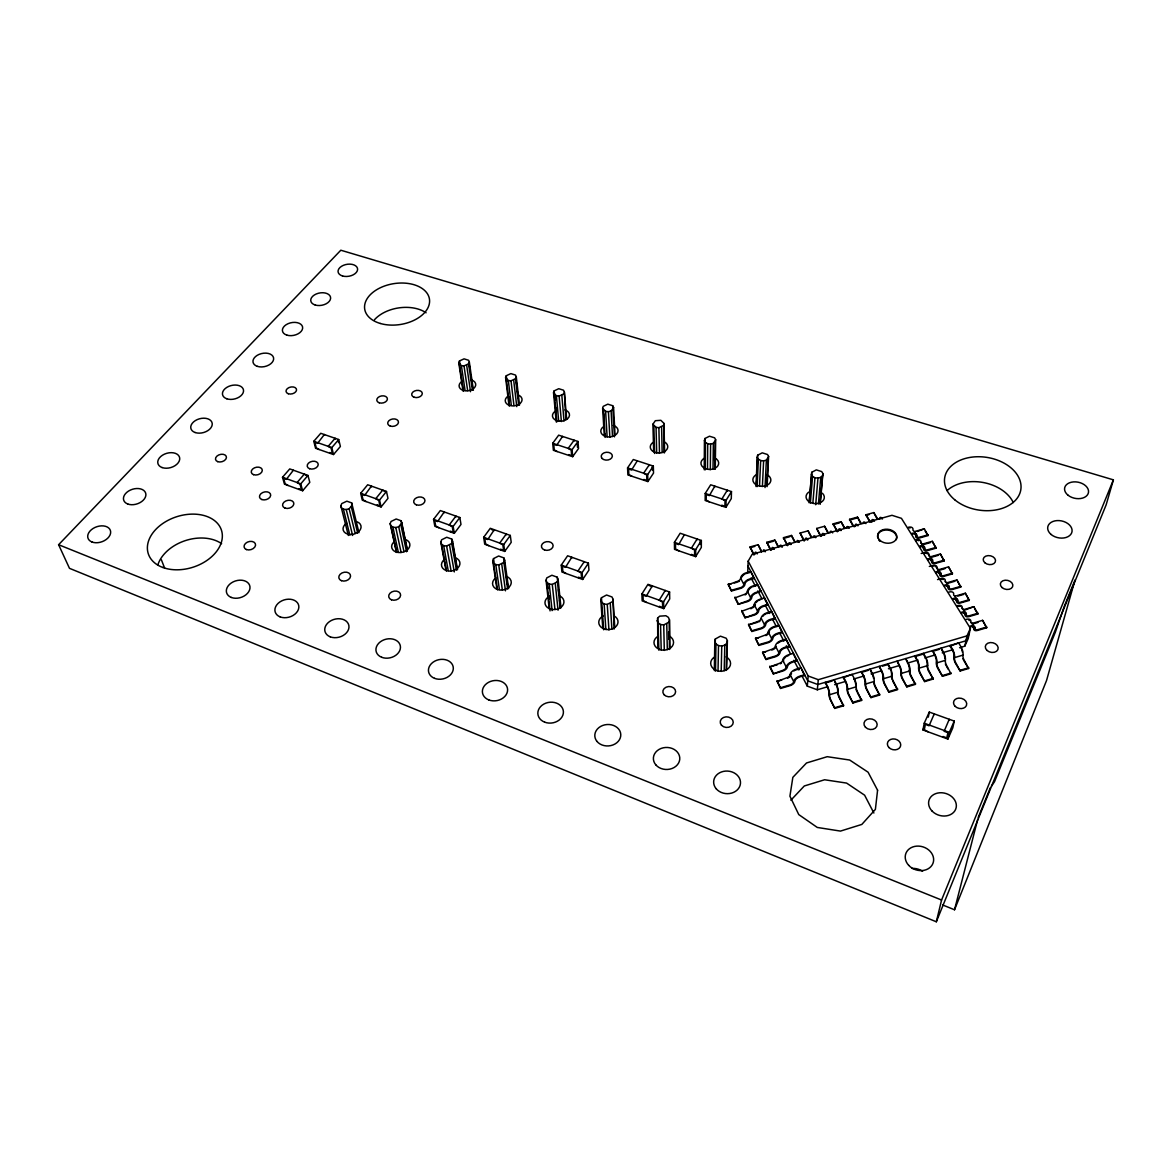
<?xml version="1.0" encoding="UTF-8"?>
<svg xmlns="http://www.w3.org/2000/svg" width="1172" height="1172" viewBox="0 0 1172 1172"><rect width="100%" height="100%" fill="white"/><g stroke="black" fill="none" stroke-linecap="round" stroke-linejoin="round"><path stroke-width="1.5" d="M695.67 556.627L695.685 549.653L701.354 540.453L680.156 533.231L674.413 542.358L674.515 549.346L695.67 556.627L701.325 547.441L701.354 540.453M697.106 539.779L697.106 539.003L691.407 548.188L694.615 550.064L694.615 555.499L691.421 554.4L691.421 555.176M700.27 544.482L700.285 540.863M704.24 469.767L704.431 440.526L704.914 438.518L709.5 436.218L714.627 437.83L715.667 439.749L715.242 469.005M704.709 467.76L704.914 438.518M705.251 469.855L705.456 442.445L704.431 440.526M705.222 493.456L705.163 500.488L725.937 507.359L731.284 498.627L731.475 491.581L710.686 484.798L705.222 493.456L726.083 500.327L725.937 507.359M707.492 469.327L707.712 443.748L705.456 442.445M709.309 501.865L706.203 500.063L706.262 494.584L709.368 495.61L714.817 486.146L714.817 486.937M710.32 469.664L710.613 444.071L713.352 443.353L715.667 439.749M713.015 468.947L713.352 443.353M714.334 459.776L714.451 450.634M714.817 469.196L715.198 441.771M714.334 670.574L714.803 641.509L715.33 638.989L720.443 636.162L726.215 638.242L727.387 640.645L726.64 669.739M714.817 669.901L715.33 638.989M715.506 671.16L715.96 643.926L714.803 641.509M718.026 670.999L718.509 645.582L715.96 643.926M721.762 505.982L721.776 505.205L724.911 506.231L725.029 500.766L721.893 498.95L727.299 490.218L727.285 491.009M721.205 671.439L721.747 646.036L724.809 645.157L726.874 643.179L727.387 640.645M724.208 670.56L724.809 645.157M726.186 670.428L726.874 643.179M728.295 584.682L737.217 581.415A3.575 2.139 -26.7 0 0 740.631 578.162A5.963 3.56 -26.9 0 1 746.33 572.727L750.783 571.482L754.021 578.529L749.567 579.788A4.791 2.842 -26.9 0 0 744.967 584.139A4.791 2.857 -26.7 0 1 740.396 588.476L731.475 590.996L728.295 584.682L731.255 583.846M731.475 590.996L728.31 583.92M760.906 591.757L757.625 584.608L753.142 585.868A6.006 3.545 -26.9 0 0 747.384 591.318A3.604 2.139 -26.6 0 1 743.927 594.57L734.947 597.881L738.184 604.283L747.165 601.734A4.82 2.842 -26.6 0 0 751.779 597.398A4.82 2.827 -26.8 0 1 756.423 593.032L760.95 590.981L756.453 592.256A6.036 3.531 -26.8 0 0 750.651 597.705A3.619 2.124 -26.6 0 1 747.194 600.972L738.184 604.283M764.569 597.94L760.057 599.214A6.05 3.531 -26.8 0 0 754.226 604.679A3.633 2.124 -26.6 0 1 750.754 607.931L741.7 611.271L744.982 617.776L754.036 615.197A4.864 2.827 -26.5 0 0 758.694 610.846A4.864 2.813 -26.8 0 1 763.382 606.466L767.953 604.415L763.412 605.704A6.08 3.516 -26.8 0 0 757.566 611.169A3.648 2.11 -26.5 0 1 754.065 614.436L744.982 617.776M747.765 571.497L748.176 561.139L752.204 554.239L891.98 515.299L901.444 518.332L970.387 628.338L968.189 638.652L964.805 646.153L959.604 647.691M753.948 555.03A4.688 1.245 74.3 0 1 753.493 554.283L750.065 546.943L758.108 544.716L761.595 551.25M748.556 624.866L757.669 621.512A3.663 2.11 -26.5 0 0 761.185 618.23A6.094 3.501 -26.7 0 1 767.074 612.766L771.63 611.462L775 618.816L770.443 620.12A4.893 2.798 -26.7 0 0 765.712 624.5A4.908 2.813 -26.5 0 1 760.994 628.866L751.897 631.474L748.556 624.866L757.639 622.273M755.984 486.512L757.244 457.256L757.669 455.19L762.24 452.846L767.499 454.502L768.612 456.45L767.089 486.644M756.409 484.446L756.555 480.798M756.878 473.473L757.669 455.19M757.141 486.629L758.343 459.204L757.244 457.256M754.021 578.529L754.065 577.752L749.597 579.012A5.992 3.56 -26.9 0 0 743.854 584.462A3.589 2.139 -26.7 0 1 740.426 587.714L731.504 590.234M751.897 631.474L748.586 624.105M759.515 486.131L760.672 460.537L758.343 459.204M758.108 544.716L761.566 552.027M762.401 486.483L763.617 460.874L766.371 460.142L768.612 456.45M755.53 638.667L764.701 635.283A3.692 2.095 -26.5 0 0 768.261 632.001A6.153 3.487 -26.7 0 1 774.209 626.522L778.779 625.203L782.207 632.66L777.622 633.979A4.937 2.784 -26.6 0 0 772.846 638.359A4.937 2.784 -26.4 0 1 768.07 642.739L758.914 645.391L755.53 638.667L758.562 637.802M765.023 487.567L766.371 460.142M766.854 485.149L768.202 458.516M758.914 645.391L755.559 637.92M770.737 550.342A4.673 1.304 74.3 0 1 770.282 549.595L766.796 542.299L774.824 540.072L778.369 546.577M762.591 652.701L771.835 649.273A3.721 2.08 -26.4 0 0 775.439 645.992A6.197 3.472 -26.6 0 1 781.446 640.498L786.06 639.165L789.532 646.71L784.903 648.057A4.981 2.769 -26.6 0 0 780.083 652.452A4.981 2.769 -26.4 0 1 775.263 656.818L766.034 659.514L762.591 652.701L765.668 651.808M766.034 659.514L762.635 651.94M774.824 540.072L778.325 547.353M773.271 673.856L782.618 670.384A3.765 2.066 -26.3 0 0 786.266 667.088A6.27 3.443 -26.5 0 1 792.375 661.594L797.033 660.232L792.316 662.356A5.01 2.754 -26.5 0 0 787.423 666.751A5.01 2.754 -26.3 0 1 782.559 671.131L773.271 673.856L769.77 666.941L779.087 663.469A3.75 2.08 -26.3 0 0 782.72 660.188A6.241 3.443 -26.5 0 1 788.8 654.694L793.444 653.331L793.385 654.108M775 618.816L775.044 618.04L770.487 619.343A6.124 3.501 -26.7 0 0 764.569 624.822A3.677 2.11 -26.5 0 1 761.038 628.104L751.926 630.712M787.481 545.683A4.673 1.348 74.3 0 1 786.998 544.936L783.482 537.67L791.466 535.443L795.07 541.933M777.065 681.401L786.456 677.914A3.78 2.066 -26.3 0 0 790.133 674.618A6.3 3.428 -26.5 0 1 796.271 669.109L800.945 667.732L804.519 675.497L799.831 676.874A5.054 2.725 -26.4 0 0 794.894 681.284A5.054 2.74 -26.2 0 1 789.972 685.679L780.611 688.433L777.065 681.401L781.739 680.024M782.207 632.66L782.266 631.884L777.666 633.217A6.168 3.472 -26.6 0 0 771.689 638.696A3.706 2.095 -26.4 0 1 768.114 641.978L758.943 644.629M780.611 688.433L777.124 680.654M791.466 535.443L794.294 541.405M789.532 646.71L789.591 645.948L784.962 647.296A6.212 3.457 -26.6 0 0 778.926 652.789A3.736 2.08 -26.4 0 1 775.307 656.071L766.078 658.752M811.727 537.289L808.065 530.843L800.095 533.055L803.67 540.292A4.659 1.392 74.3 0 0 804.153 541.025M809.09 502.788L811.742 472.287L816.313 469.884L821.704 471.584L822.905 473.591L820.224 503.784M809.442 500.693L811.742 472.287M808.065 530.843L810.921 536.776M810.379 503.022L812.562 476.389L811.376 474.382M812.899 502.598L814.965 477.751L812.562 476.389M815.697 504.736L817.968 478.103L820.737 477.356L822.554 475.7L822.905 473.591M818.422 503.989L820.737 477.356M828.311 532.674L824.59 526.257L816.65 528.455L820.268 535.677A4.659 1.45 74.3 0 0 820.766 536.395M804.519 675.497L804.593 674.735L799.905 676.112A6.314 3.413 -26.4 0 0 793.722 681.621A3.794 2.051 -26.2 0 1 790.031 684.917L780.669 687.686M820.034 504.107L822.554 475.7M827.71 686.704L817.309 689.795L807.288 686.133L808.211 676.01L748.176 561.139M824.59 526.257L827.491 532.176M837.306 531.795A4.644 1.494 74.3 0 1 836.808 531.062L833.146 523.869L841.057 521.687L844.822 528.074M817.309 689.795L818.305 679.687L966.988 635.869L970.387 628.338M841.057 521.687L843.987 527.576M834.816 708.415L830.714 700.636A5.128 1.465 72.5 0 1 829 693.765A5.098 1.45 72.6 0 0 827.286 686.88L825.337 682.28L827.373 686.133A6.373 1.802 72.6 0 1 829.512 694.732A3.838 1.099 72.5 0 0 830.787 699.889L834.816 708.415L843.532 705.808L839.489 697.296A3.838 1.113 72.4 0 1 838.2 692.154A6.373 1.846 72.5 0 0 836.076 683.554L834.024 679.716L835.988 684.316A5.098 1.48 72.5 0 1 837.687 691.187A5.128 1.48 72.4 0 0 839.401 698.058L843.532 705.808M853.289 526.477L849.583 519.313L857.464 517.13L861.288 523.488M860.424 522.99L857.464 517.13M843.298 677.724L843.386 676.962L845.452 680.771A6.358 1.875 72.5 0 1 847.59 689.37A3.838 1.143 72.4 0 0 848.865 694.513L852.938 703.01L861.625 700.417L857.523 691.934A3.838 1.157 72.3 0 1 856.249 686.792A6.358 1.919 72.4 0 0 854.124 678.207L852.044 674.398L843.298 677.724L845.364 681.533A5.098 1.509 72.5 0 1 847.063 688.404A5.113 1.509 72.4 0 0 848.762 695.26L852.938 703.01M869.712 521.892L865.962 514.772L873.799 512.589L877.682 518.918M873.799 512.589L876.803 518.434M870.986 697.618L866.855 689.165A3.824 1.172 72.3 0 1 865.581 684.023A6.358 1.948 72.4 0 0 863.471 675.453L861.376 671.644L863.368 676.215A5.084 1.553 72.4 0 1 865.053 683.071A5.113 1.568 72.3 0 0 866.753 689.912L870.986 697.618L879.63 695.04L875.469 686.602A3.824 1.201 72.2 0 1 874.209 681.459A6.343 1.978 72.4 0 0 872.1 672.904L869.99 669.109L871.997 673.666A5.084 1.582 72.4 0 1 873.609 678.485M890.91 670.662A5.069 1.641 72.3 0 0 889.885 668.362L887.863 663.821L890.002 667.601A6.329 2.051 72.3 0 1 892.112 676.156A3.824 1.245 72.1 0 0 893.357 681.284L897.576 689.678L888.962 692.256L884.655 684.58A5.098 1.626 72.2 0 1 882.985 677.753A5.069 1.612 72.3 0 0 881.3 670.911L879.278 666.355L881.417 670.15A6.343 2.022 72.3 0 1 883.512 678.705A3.824 1.216 72.2 0 0 884.772 683.833L888.962 692.256M913.662 531.15A3.56 2.022 -30.8 0 0 915.83 531.194L924.356 528.806L917.412 531.502M911.889 534.124A4.761 2.71 -30.6 0 1 915.698 536.058A4.761 2.696 -30.8 0 0 919.478 537.977L928.034 535.56L924.356 528.806M906.864 686.909L902.63 678.529A3.809 1.26 72.1 0 1 901.371 673.402A6.329 2.095 72.2 0 0 899.29 664.861L897.122 661.096L899.158 665.623A5.069 1.67 72.2 0 1 900.828 672.45A5.084 1.685 72.1 0 0 902.499 679.277L906.864 686.909L915.449 684.345L911.171 675.98A3.809 1.289 72 0 1 909.926 670.867A6.314 2.124 72.2 0 0 907.846 662.327L905.663 658.576L907.714 663.088A5.054 1.699 72.2 0 1 909.384 669.915A5.084 1.714 72 0 0 909.648 673.168M921.558 543.691A3.589 2.022 -30.7 0 0 923.726 543.735L932.311 541.303L936.032 548.159L927.433 550.591A4.805 2.681 -30.6 0 1 923.639 548.701A4.805 2.696 -30.5 0 0 919.83 546.782M924.693 681.591L920.269 673.988A5.069 1.743 72 0 1 918.599 667.176A5.054 1.729 72.1 0 0 916.943 660.363L914.878 655.851L917.075 659.602A6.314 2.154 72.1 0 1 919.156 668.128A3.809 1.304 72 0 0 920.401 673.241L924.693 681.591L933.234 679.028L928.913 670.706A3.809 1.319 71.9 0 1 927.682 665.593A6.314 2.198 72 0 0 925.602 657.067L923.389 653.331L924.723 656.598M936.032 548.159L932.311 541.303M930.172 556.597A3.619 2.007 -30.6 0 0 931.74 556.451L940.384 553.99L944.163 560.934L935.49 563.395A4.835 2.666 -30.5 0 1 931.696 561.52A4.835 2.681 -30.3 0 0 927.887 559.63M944.163 560.934L940.384 553.99M942.464 676.288L937.966 668.729A5.069 1.787 71.9 0 1 936.311 661.931A5.04 1.787 72 0 0 934.655 655.119L932.575 650.621L934.802 654.357A6.3 2.227 72 0 1 936.868 662.869A3.794 1.348 71.9 0 0 938.113 667.967L942.464 676.288L950.961 673.739L946.595 665.447A3.794 1.362 71.8 0 1 945.365 660.349A6.3 2.256 71.9 0 0 943.299 651.837L941.057 648.116L943.152 652.614A5.04 1.802 71.9 0 1 943.709 653.683M938.303 569.504A3.648 1.992 -30.5 0 0 939.871 569.358L948.573 566.867L952.411 573.899L943.68 576.404A4.878 2.652 -30.4 0 1 939.885 574.544A4.878 2.666 -30.2 0 0 936.062 572.668M952.411 573.899L948.573 566.867M922.95 729.951L924.239 723.212L929.279 712.078L954.257 721.102L952.792 727.856L947.884 739.078L922.95 729.951L924.386 726.787M928.297 717.147L929.279 712.078M946.551 582.616A3.663 1.978 -30.3 0 0 948.133 582.455L956.894 579.935L960.776 587.055L952.001 589.589A4.908 2.637 -30.3 0 1 948.192 587.758A4.908 2.652 -30.1 0 0 944.368 585.912M927.916 731.768L924.327 729.658L925.338 724.413L929.088 725.776L934.245 713.865L934.099 714.627M960.776 587.055L956.894 579.935M950.038 646.197L950.199 645.42L952.455 649.127A6.285 2.3 71.9 0 1 954.506 657.624A3.794 1.392 71.7 0 0 955.737 662.722L960.146 670.999L968.614 668.48L964.19 660.217A3.794 1.406 71.7 0 1 962.959 655.119A6.285 2.329 71.8 0 0 960.923 646.636L958.637 642.93L950.038 646.197L952.309 649.903A5.025 1.831 71.9 0 1 953.949 656.701A5.054 1.846 71.7 0 0 955.59 663.484L960.146 670.999M954.316 595.742A3.692 1.978 -30.2 0 0 956.528 595.757L965.332 593.193L969.273 600.416L960.439 602.979A4.952 2.622 -30.1 0 1 956.63 601.177A4.952 2.622 -30 0 0 952.792 599.361M969.273 600.416L965.332 593.193M942.874 737.247L943.035 736.499L946.786 737.877L947.899 732.647L944.134 731.269L949.247 719.286L949.086 720.048M964.805 646.153L966.988 635.869M962.813 609.264A3.721 1.963 -30.1 0 0 965.039 609.25L973.903 606.671L964.878 610.026M947.884 739.078L949.32 732.354L954.257 721.102M961.362 613A4.981 2.608 -29.9 0 1 965.201 614.802A4.981 2.608 -30 0 0 969.01 616.589L977.902 613.982L973.903 606.671M972.071 623.152A3.75 1.948 -29.9 0 0 973.683 622.962L982.605 620.34L986.663 627.767L977.712 630.404A5.025 2.578 -29.9 0 1 973.888 628.632A5.025 2.593 -29.7 0 0 970.05 626.874M986.663 627.767L982.605 620.34M669.388 649.478L669.432 619.68L668.348 617.336L665.901 615.74L659.704 616.164L657.624 618.069L657.8 647.867M936.325 921.778L941.57 900.023L1113.4 479.846L340.818 250.222L58.6 544.716L69.485 568.332L936.325 921.778L1106.148 504.824L1113.4 479.846M942.64 904.974L954.521 909.765L977.712 819.36M664.041 452.817L664.011 423.444L660.862 420.308L655.324 420.704L652.907 424.22L653.668 451.616M614.084 629.086L613.029 599.273L612.033 596.988L606.569 595.01L601.456 597.72L600.797 600.123L602.804 628.47M613.586 407.534L611.11 410.991L608.415 411.68L605.616 411.372L602.628 408.296L603.214 406.362L607.799 404.164L612.692 405.702L613.586 407.534L615.036 434.915M560.143 608.4L557.418 581.766L558.121 579.408L557.213 577.181L551.895 575.247L546.767 577.899L546.049 580.243L549.185 608.649M565.9 419.4L564.347 391.99L563.527 390.203L558.751 388.708L554.166 390.862L553.536 392.752L556.217 421.905M507.623 589.047L503.887 562.355L504.649 560.055L503.813 557.887L498.642 556.011L493.515 558.605L492.738 560.89L496.943 589.355M518.669 405.175L515.607 378.673L516.281 376.827L515.519 375.069L510.86 373.604L506.275 375.729L505.586 377.574L509.029 405.834M456.435 570.178L451.733 543.456L452.553 541.215L451.791 539.091L446.752 537.259L441.624 539.794L440.789 542.035L446.019 570.53M472.433 390.276L468.61 363.818L469.327 362.002L468.624 360.287L464.068 358.852L459.483 360.932L458.75 362.749L463.013 390.95M390.173 523.65L390.847 525.73L392.898 527.151L395.784 527.532L398.714 526.755L401.776 522.844L401.102 520.764L396.18 518.991L391.052 521.467L390.173 523.65L396.37 552.173M954.521 909.765L1046.537 680.522L1075.002 580.008L1064.279 606.334L1055.415 632.03L994.501 781.768L991.395 786.222M978.166 817.587L990.355 787.701M340.832 505.733L341.433 507.769L343.411 509.161L346.238 509.527L349.153 508.765L352.289 504.942L351.673 502.905L346.868 501.177L341.755 503.594L340.832 505.733L348.333 535.472M969.332 633.246L965.948 640.776L817.836 684.507L807.772 680.829L747.97 566.076M663.748 608.634L669.71 598.921L669.578 592.007L647.97 584.33L641.89 593.97L642.168 600.87L663.748 608.634L663.586 601.734L669.578 592.007M726.083 500.327L731.475 491.581M684.389 534.666L678.661 544.599L675.482 543.5L675.555 548.936L678.72 550.796M582.689 579.481L588.945 570.09L588.403 563.175L567.614 555.777L561.256 565.094L561.93 572.009L582.689 579.481L582.118 572.566L588.403 563.175M647.896 481.56L653.522 473.107L653.331 466.075L633.29 459.527L627.562 467.906L627.884 474.938L647.896 481.56L647.677 474.528L653.331 466.075M637.275 460.83L631.605 470.016L628.602 469.02L628.851 474.499L631.884 476.257M504.707 551.426L511.212 542.358L510.289 535.428L490.277 528.308L483.67 537.318L484.725 544.248L504.707 551.426L503.74 544.511L510.289 535.428M572.668 456.684L578.543 448.495L577.986 441.463L558.663 435.164L552.701 443.28L553.374 450.297L572.668 456.684L572.097 449.652L577.986 441.463M454.326 533.319L460.992 524.441L459.834 517.497L440.32 510.567L433.552 519.372L434.841 526.301L454.326 533.319L453.139 526.389L459.834 517.497M381.076 506.963L387.976 498.378L386.482 491.449L367.671 484.769L360.683 493.28L362.295 500.21L381.076 506.963L379.552 500.034L386.482 491.449M302.64 490.76L309.804 482.366L307.958 475.436L289.762 468.917L282.496 477.253L284.474 484.168L302.64 490.76L300.75 483.846L282.496 477.253M333.507 454.546L340.393 446.473L338.723 439.529L320.747 433.303L313.788 441.302L315.561 448.261L333.507 454.546L331.808 447.601L338.723 439.529M300.75 483.846L307.958 475.436M293.381 470.221L286.349 479.348L283.624 478.352L285.162 483.743L288.092 485.486M790.88 800.212L804.3 785.973L824.619 779.761L846.594 783.086L864.614 795.187L873.887 813.031M657.023 620.545L658.093 622.889L660.539 624.5L663.718 624.94L668.86 622.142M600.797 600.123L601.778 602.423L604.137 603.99L607.257 604.415L612.385 601.676M546.049 580.243L546.943 582.484L549.228 584.022L552.276 584.418L557.418 581.766M492.738 560.89L493.558 563.073L495.756 564.567L498.745 564.963L503.887 562.355M652.907 424.22L656.056 427.355L658.884 427.677L663.484 425.421M440.789 542.035L441.536 544.16L443.661 545.625L446.605 546.005L451.733 543.456M553.536 392.752L556.392 395.755L559.132 396.063L563.732 393.895M505.586 377.574L508.326 380.519L511.007 380.812L515.607 378.673M458.75 362.749L461.372 365.62L464.009 365.913L468.61 363.818M834.904 707.668L843.62 705.061M853.04 702.248L861.728 699.655M871.089 696.871L879.747 694.278M889.079 691.495L897.693 688.931M906.996 686.147L915.581 683.584M924.84 680.829L933.381 678.28M942.61 675.526L951.122 672.992M960.308 670.238L968.79 667.718M829.512 694.732L838.2 692.154M847.59 689.37L856.249 686.792M865.581 684.023L874.209 681.459M883.512 678.705L892.112 676.156M901.371 673.402L909.926 670.867M919.156 668.128L927.682 665.593M936.868 662.869L945.365 660.349M954.506 657.624L962.959 655.119M986.839 626.991L977.873 629.628A3.765 1.934 -29.9 0 1 975.016 628.309A6.285 3.238 -29.7 0 0 970.211 626.097M825.249 683.042L832.193 680.991M862.988 671.908L868.159 670.369M882.604 666.106L887.746 664.597M914.746 656.613L923.258 654.108M932.429 651.398L939.212 649.391M834.654 684.653L845.071 681.577M853.743 679.013L864.16 675.936M871.104 673.871L881.52 670.794M888.449 668.743L898.865 665.667M907.538 663.103L917.954 660.012M924.898 657.961L935.315 654.884M942.259 652.833L952.66 649.757M978.078 613.205L969.171 615.813A3.736 1.948 -30 0 1 966.314 614.48A6.241 3.267 -29.9 0 0 961.509 612.223M796.213 669.871L799.319 668.948M977.975 622.42L973.507 623.738A5.01 2.593 -29.9 0 1 972.379 623.973M969.434 599.639L960.601 602.218A3.706 1.963 -30.1 0 1 957.744 600.855A6.182 3.282 -30 0 0 952.953 598.57M769.77 666.941L777.49 664.685M960.937 586.278L952.147 588.813A3.677 1.978 -30.3 0 1 949.291 587.436A6.138 3.311 -30.1 0 0 944.515 585.136M786.002 639.927L781.387 641.26A4.952 2.769 -26.6 0 0 778.076 643.106M957.832 596.094L963.706 594.394M952.558 573.123L943.826 575.628A3.648 1.992 -30.4 0 1 940.984 574.221A6.094 3.326 -30.2 0 0 936.208 571.892M937.556 579.583L940.501 578.748A6.109 3.311 -30.2 0 1 945.291 581.063L946.888 583.612M778.735 625.98L774.165 627.298A4.922 2.798 -26.7 0 0 770.107 629.965M947.987 583.231L954.99 581.209M944.31 560.143L935.637 562.619A3.633 2.007 -30.5 0 1 932.795 561.212A6.05 3.34 -30.3 0 0 928.019 558.839M929.337 566.428L932.253 565.593A6.065 3.34 -30.3 0 1 937.029 567.951L940.984 574.221M767.03 613.542L770.063 612.678M939.739 570.134L944.954 568.64M936.179 547.368L927.565 549.815A3.604 2.007 -30.6 0 1 924.723 548.393A6.006 3.369 -30.5 0 0 919.961 545.991M921.221 553.477L924.137 552.642A6.021 3.355 -30.4 0 1 928.898 555.03L931.813 559.659M931.608 557.227L938.508 555.264M928.165 534.784L919.61 537.201A3.575 2.022 -30.8 0 1 916.768 535.75A5.963 3.384 -30.6 0 0 912.021 533.333M753.113 586.645L756.101 585.795M923.595 544.511L930.465 542.563M746.3 573.504L750.754 572.258M734.229 583.011L737.188 582.176M750.021 547.72L754.856 546.386M766.766 543.076L773.168 541.288M783.423 538.446L789.825 536.673M833.072 524.66L839.386 522.902M849.495 520.09L857.362 517.907M865.859 515.548L868.994 514.669M707.712 443.748L710.613 444.071M760.672 460.537L763.617 460.874M814.965 477.751L817.968 478.103M718.509 645.582L721.747 646.036M552.701 443.28L572.097 449.652M627.562 467.906L647.677 474.528M674.413 542.358L695.685 549.653M313.788 441.302L331.808 447.601M385.705 491.888L382.702 490.101L375.758 498.686L378.776 500.473L379.962 505.865L377.135 504.839L377.311 505.615M491.39 529.436L494.379 530.506L494.262 529.729L487.786 539.516L484.783 538.446L485.604 543.837L488.695 545.669M649.068 585.487L652.291 586.63L652.277 585.854L646.241 596.284L643.003 595.127L643.208 600.489L646.461 602.408M360.683 493.28L379.552 500.034M433.552 519.372L453.139 526.389M483.67 537.318L503.74 544.511M561.256 565.094L582.118 572.566M641.89 593.97L663.586 601.734M307.24 475.891L304.295 474.133L297.087 482.527L300.047 484.285L301.512 489.662L298.787 488.68L298.992 489.442M808.211 676.01L818.305 679.687M924.239 723.212L949.32 732.354M58.6 544.716L941.57 900.023M925.177 531.077L928.034 535.56M974.577 608.751L977.902 613.982M914.878 532.747L916.768 535.75M916.123 539.882A5.977 3.369 -30.5 0 1 920.884 542.299L924.723 548.393M954.477 595.669L957.744 600.855M957.378 605.646A6.212 3.267 -29.9 0 1 962.168 607.902L966.314 614.48M975.016 628.309L970.812 621.629A6.256 3.252 -29.8 0 0 966.021 619.402M921.719 545.639L923.639 548.701M929.762 558.429L931.696 561.52M937.512 570.779L939.885 574.544M946.595 585.209L948.192 587.758M955.004 598.584L956.63 601.177M963.545 612.165L965.201 614.802M972.218 625.965L973.888 628.632M964.029 660.979L968.614 668.48M865.962 514.772L869.814 521.115A3.472 1.187 74.2 0 0 871.558 521.159A5.801 1.992 74.1 0 1 874.502 521.232M946.434 666.209L948.251 669.227M849.583 519.313L853.377 525.686A3.472 1.157 74.2 0 0 854.959 526.272M933.234 679.028L928.781 671.468A5.069 1.773 71.9 0 1 927.741 669.168M833.146 523.869L836.896 530.286A3.487 1.113 74.3 0 0 838.551 530.359A5.831 1.875 74.2 0 1 841.32 530.477M915.449 684.345L911.04 676.742A5.084 1.714 72 0 1 910.014 674.442M816.65 528.455L820.341 534.886A3.487 1.084 74.3 0 0 821.953 534.974A5.845 1.817 74.2 0 1 824.649 535.121M896.712 688.154L893.24 682.031A5.098 1.655 72.1 0 1 892.698 680.947M800.095 533.055L803.728 539.516A3.501 1.04 74.3 0 0 804.446 540.424M879.63 695.04L875.367 687.349A5.098 1.597 72.2 0 1 873.741 682.529M783.482 537.67L787.057 544.16A3.501 1.011 74.3 0 0 788.053 545.214M857.421 692.696L861.625 700.417M766.796 542.299L770.326 548.818A3.516 0.967 74.3 0 0 771.777 548.95A5.875 1.641 74.2 0 1 774.223 549.17M750.065 546.943L753.523 553.506A3.516 0.938 74.3 0 0 754.182 554.429M764.525 598.702L767.909 605.177M794.103 655.485L796.975 660.993M751.106 577.957L755.31 586.029M757.815 590.878L762.005 598.951M765.36 605.411L769.55 613.483M772.905 619.929L776.26 626.39M779.614 632.851L783.804 640.923M786.324 645.772L790.514 653.844M793.869 660.29L798.894 669.988M802.249 676.434L807.288 686.133M740.631 578.162L743.854 584.462M747.384 591.318L750.651 597.705M754.226 604.679L757.566 611.169M761.185 618.23L764.569 624.822M768.261 632.001L771.689 638.696M775.439 645.992L778.926 652.789M782.72 660.188L786.266 667.088M790.133 674.618L793.722 681.621M734.976 597.105L738.213 603.521M741.73 610.509L745.011 617.014M769.814 666.179L773.315 673.109M161.399 559.835L164.71 568.317M319.136 449.506L316.264 447.792L314.872 442.401L317.568 443.338L324.336 434.534L324.527 435.31M329.918 453.286L329.728 452.509L332.423 453.461L331.09 448.056L328.189 446.342L335.119 438.269L335.309 439.046M343.411 509.161L349.857 535.121M346.238 509.527L352.625 535.487M349.153 508.765L355.072 532.996M351.366 507.08L357.65 533.055M338.005 439.983L338.664 442.694M351.673 502.905L358.969 532.659M366.045 501.557L363.056 499.785L361.811 494.394L364.624 495.404L371.421 486.087L371.597 486.863M390.847 525.73L396.649 552.466M392.898 527.151L398.29 552.1M395.784 527.532L401.117 552.481M398.714 526.755L403.988 551.704M401.776 522.844L407.373 549.595M401.102 520.764L407.431 551.104M400.912 525.041L406.523 551.778M438.724 527.693L435.676 525.891L434.68 520.5L437.596 521.54L444.217 511.944L444.349 512.721M441.536 544.16L446.429 570.867M443.661 545.625L448.202 570.544M446.605 546.005L451.088 570.925M449.55 545.214L454.297 571.921M452.553 541.215L457.534 569.724M451.791 539.091L457.109 569.387M450.414 531.898L450.282 531.136L453.212 532.191L452.289 526.799L449.198 524.983L455.923 516.105L456.055 516.881M459.483 360.932L460.01 364.463M459.439 364.463L463.423 390.906M461.372 365.62L465.05 390.305M493.515 558.605L494.042 562.15M493.558 563.073L497.485 589.75M464.009 365.913L467.657 390.598M466.661 365.254L470.529 391.712M495.756 564.567L499.389 589.457M469.327 362.002L473.385 390.232M498.745 564.963L502.334 589.853M469.386 365.591L470.148 370.879M470.661 374.41L472.433 386.745M501.733 564.157L505.498 590.82M503.813 557.887L505.308 568.567M505.806 572.126L507.535 584.594M500.693 549.99L500.576 549.214L503.594 550.298L502.847 544.921L499.712 543.061L506.275 533.993L506.377 534.769M504.649 560.055L508.604 588.534M506.275 375.729L506.919 381.017M508.838 396.912L509.278 400.458M506.333 379.332L509.556 405.82M508.326 380.519L511.3 405.234M511.007 380.812L513.951 405.541M513.673 380.138L516.779 406.64M516.281 376.827L519.533 405.087M516.339 382.145L516.955 387.449M517.35 390.979L518.171 398.041M547.544 585.004L547.939 588.564M548.716 595.669L549.111 599.214M546.943 582.484L550.064 610.89M549.228 584.022L552.115 610.627M552.276 584.418L554.913 609.264M555.279 583.597L558.048 610.216M558.121 579.408L561.007 607.843M557.213 577.181L557.755 582.513M558.473 589.619L559.015 594.951M559.571 600.284L560.289 607.389M566.061 573.504L562.897 571.614L562.37 566.237L565.49 567.351L571.746 557.257L571.819 558.033M557.227 451.572L554.268 449.843L553.741 444.378L556.641 445.331L562.516 436.423L562.589 437.2M554.166 390.862L555.001 399.974M555.66 407.27L556.173 412.734M554.341 394.554L556.847 421.876M556.392 395.755L558.692 421.275M559.132 396.063L561.388 421.568M568.801 455.395L568.728 454.619L571.643 455.586L571.189 450.121L568.2 448.378L574.119 440.203L574.177 440.994M578.529 577.972L578.455 577.21L581.59 578.338L581.136 572.962L577.928 571.072L584.227 561.681L584.286 562.457M561.813 395.374L564.025 420.895M564.347 391.99L566.677 419.342M577.225 443.763L577.518 447.411M601.456 597.72L603.697 629.818M604.137 603.99L605.88 629.554M607.257 604.415L608.942 629.965M610.275 603.565L611.901 629.13M602.628 408.296L604.283 435.662M613.029 599.273L614.773 627.635M605.616 411.372L607.125 436.907M603.507 410.127L605.045 435.662M603.653 413.672L604.195 422.784M604.855 433.743L605.074 437.39M608.415 411.68L609.865 437.229M612.692 405.702L614.48 436.834M611.11 410.991L612.517 436.526M643.882 480.227L643.853 479.451L646.871 480.447L646.695 474.982L643.633 473.195L649.303 464.757L649.332 465.548M652.35 466.529L652.452 470.177M653.859 426.095L654.606 453.476M653.947 440.511L654.24 451.469M658.093 622.889L658.854 650.211M657.624 618.069L658.078 634.492M656.056 427.355L656.701 452.919M660.539 624.5L661.213 649.991M659.411 607.067L659.397 606.305L662.649 607.477L662.517 602.115L659.235 600.167L665.242 590.468L665.257 591.23M658.884 427.677L659.484 453.256M663.718 624.94L664.319 650.431M661.609 426.974L662.165 452.538M664.011 423.444L664.597 452.67M666.765 624.075L667.308 649.566M669.432 619.68L669.988 648.863M668.641 631.928L668.787 639.223M471.584 380.05A8.365 5.611 -7.6 0 1 474.074 388.137A8.365 5.611 -7.6 0 1 461.651 389.734A8.365 5.611 -7.6 0 1 462.105 381.281M517.731 394.817A8.453 5.757 -6.4 0 1 520.485 403.08A8.453 5.757 -6.4 0 1 507.945 404.706A8.453 5.757 -6.4 0 1 508.15 396.063M564.963 409.922A8.556 5.889 -5 0 1 567.702 418.638A8.556 5.889 -5 0 1 554.634 419.561A8.556 5.889 -5 0 1 556.451 410.522M613.293 425.377A8.658 6.036 -3.4 0 1 616.619 434.006A8.658 6.036 -3.4 0 1 603.829 435.676A8.658 6.036 -3.4 0 1 603.521 426.667M664.085 441.727A8.761 6.168 -1.8 0 1 665.506 450.883A8.761 6.168 -1.8 0 1 652.408 451A8.761 6.168 -1.8 0 1 654.064 441.829M714.803 457.959A8.893 6.314 0 0 1 716.532 467.306A8.893 6.314 0 0 1 703.244 467.423A8.893 6.314 0 0 1 704.65 458.047M766.752 474.572A9.024 6.446 1.9 0 1 768.803 484.139A9.024 6.446 1.9 0 1 755.31 484.241A9.024 6.446 1.9 0 1 756.453 474.66M822.378 493.222A9.171 6.578 3.9 0 1 820.854 502.422A9.171 6.578 3.9 0 1 807.991 500.883A9.171 6.578 3.9 0 1 809.544 491.683M726.171 656.891A9.947 7.882 2 0 1 728.178 668.597A9.947 7.882 2 0 1 713.308 668.611A9.947 7.882 2 0 1 714.817 656.891M669.402 636.132A9.786 7.691 -1 0 1 671.043 647.559A9.786 7.691 -1 0 1 656.393 647.574A9.786 7.691 -1 0 1 658.239 636.147M614.128 615.915A9.654 7.501 -3.7 0 1 615.403 627.064A9.654 7.501 -3.7 0 1 600.987 627.093A9.654 7.501 -3.7 0 1 603.126 615.945M560.289 596.226A9.523 7.31 -6.1 0 1 561.227 607.111A9.523 7.31 -6.1 0 1 547.031 607.155A9.523 7.31 -6.1 0 1 549.448 596.255M506.494 576.434A9.42 7.105 -8.2 0 1 509.498 586.674A9.42 7.105 -8.2 0 1 495.536 588.564A9.42 7.105 -8.2 0 1 495.844 577.869M455.395 557.74A9.317 6.915 -10 0 1 458.062 567.761A9.317 6.915 -10 0 1 444.261 569.607A9.317 6.915 -10 0 1 444.862 559.161M405.571 539.53A9.229 6.724 -11.5 0 1 408.53 548.599A9.229 6.724 -11.5 0 1 395.931 551.953A9.229 6.724 -11.5 0 1 393.016 542.87M356.977 521.76A9.142 6.534 -12.8 0 1 359.013 531.312A9.142 6.534 -12.8 0 1 345.52 533.114A9.142 6.534 -12.8 0 1 346.663 523.122M947.093 490.585A37.87 26.575 9.1 0 1 983.015 482.468A37.87 26.575 9.1 0 1 1013.282 502.539M374.513 319.692A32.259 20.715 -8.9 0 1 426.095 312.792M157.912 564.684A37.768 26.443 -18 0 1 185.249 540.644A37.768 26.443 -18 0 1 221.625 543.705M912.226 868.437A14.123 11.881 18.9 0 1 922.598 871.294M879.996 541.303A9.625 6.973 6.9 0 1 878.59 539.706M877.755 537.933A9.625 6.973 6.9 0 1 887.6 530.052A9.625 6.973 6.9 0 1 896.258 539.662M783.672 660.686A4.996 2.769 -26.3 0 1 783.16 661.55M781.387 663.147A4.996 2.769 -26.3 0 1 780.244 663.777M784.097 659.016A4.996 2.754 -26.5 0 1 785.401 657.302M786.397 656.54A4.996 2.754 -26.5 0 1 788.741 655.456M741.92 577.005A4.776 2.842 -26.9 0 1 745.143 573.928M739.429 581.151A4.776 2.857 -26.7 0 1 738.345 581.752M769.403 631.679A4.922 2.798 -26.5 0 1 769.198 632.514M767.938 634.213A4.922 2.798 -26.5 0 1 765.843 635.59M763.016 616.194A4.878 2.813 -26.7 0 1 763.778 615.359M764.745 614.597A4.878 2.813 -26.7 0 1 765.858 613.982M759.925 621.204A4.878 2.813 -26.5 0 1 758.811 621.834M755.354 604.356A4.849 2.827 -26.6 0 1 755.164 605.192M753.948 606.906A4.849 2.827 -26.6 0 1 752.981 607.653M751.882 608.268A4.849 2.827 -26.6 0 1 750.725 608.707M756.043 602.642A4.849 2.827 -26.8 0 1 757.742 601.046M758.841 600.43A4.849 2.827 -26.8 0 1 760.013 599.991M748.307 591.845A4.805 2.842 -26.6 0 1 747.839 592.71M746.154 594.307A4.805 2.842 -26.6 0 1 745.07 594.907M748.688 590.161A4.805 2.842 -26.9 0 1 751.941 587.084M790.558 675.966A5.04 2.74 -26.3 0 1 787.613 678.207M791.29 674.266A5.04 2.74 -26.5 0 1 791.51 673.446M793.84 670.955A5.04 2.74 -26.5 0 1 794.982 670.325M776.377 646.49A4.966 2.784 -26.4 0 1 775.879 647.354M775.102 648.189A4.966 2.784 -26.4 0 1 771.791 650.02M779.849 546.709A5.875 1.67 74.2 0 1 779.995 545.844M780.274 545.302A5.875 1.67 74.2 0 1 782.339 546.914M780.962 546.284A4.688 1.333 74.2 0 1 781.812 546.943M772.333 549.082A4.703 1.304 74.2 0 1 773.71 549.214M879.454 518.962A5.801 2.022 74.1 0 1 882.428 519.02M880.421 518.61A4.644 1.626 74.1 0 1 881.285 518.625M872.041 521.95A4.644 1.597 74.1 0 1 873.374 520.837M797.063 540.629A5.86 1.729 74.2 0 1 799.187 542.226M797.429 541.728A4.688 1.377 74.2 0 1 798.645 542.255M789.137 544.409A4.688 1.362 74.2 0 1 790.558 544.511M788.566 544.277A5.86 1.699 74.2 0 1 791.1 544.467M813.295 537.391A5.845 1.787 74.2 0 1 815.961 537.552M813.895 537.509A4.673 1.436 74.2 0 1 815.404 537.596M805.867 539.735A4.688 1.406 74.2 0 1 807.347 539.838M805.281 539.618A5.845 1.758 74.2 0 1 807.904 539.794M829.937 532.762A5.831 1.846 74.2 0 1 832.677 532.894M822.554 535.091A4.673 1.45 74.2 0 1 824.077 535.179M846.506 528.133A5.831 1.905 74.2 0 1 846.697 527.268M847.034 526.711A5.831 1.905 74.2 0 1 849.319 528.25M847.781 527.664A4.659 1.524 74.2 0 1 848.235 527.84M839.167 530.462A4.659 1.509 74.2 0 1 840.734 530.535M763.426 550.005A5.875 1.597 74.2 0 1 765.433 551.631M763.573 551.529A4.703 1.275 74.2 0 1 764.935 551.66M755.457 553.785A4.703 1.26 74.2 0 1 756.365 553.433M754.929 553.653A5.889 1.568 74.2 0 1 757.288 553.902M863.017 523.532A5.816 1.963 74.1 0 1 865.903 523.62M863.94 523.195A4.644 1.568 74.1 0 1 864.789 523.225M855.721 525.847A4.659 1.553 74.1 0 1 856.835 525.437M855.091 525.745A5.816 1.934 74.1 0 1 857.948 525.847M916.006 540.673A4.791 2.696 -30.5 0 1 917.105 540.468M918.086 540.482A4.791 2.696 -30.5 0 1 918.907 540.732M921.119 543.339A3.589 2.022 -30.7 0 1 920.884 542.299M968.848 620.164A5.01 2.608 -29.8 0 1 969.42 620.589M971.456 622.977A3.75 1.948 -29.9 0 1 971.017 622.654M909.208 527.898A4.747 2.71 -30.7 0 1 910.204 527.927M908.241 527.312A5.933 3.384 -30.7 0 1 912.988 529.744A3.56 2.022 -30.8 0 0 913.003 530.33M957.231 606.422A4.966 2.622 -29.9 0 1 960.205 606.407M962.388 608.942A3.721 1.963 -30.1 0 1 962.168 607.902M924.005 553.433A4.82 2.681 -30.4 0 1 925.104 553.213M926.1 553.228A4.82 2.681 -30.4 0 1 927.492 553.931M929.132 556.07A3.619 2.007 -30.6 0 1 928.898 555.03M932.121 566.384A4.849 2.666 -30.3 0 1 933.234 566.164M935.051 566.413A4.849 2.666 -30.3 0 1 935.637 566.867M937.263 568.991A3.648 1.992 -30.5 0 1 937.029 567.951M940.354 579.525A4.893 2.652 -30.2 0 1 943.313 579.539M945.511 582.103A3.663 1.978 -30.3 0 1 945.291 581.063M948.881 592.094A6.168 3.296 -30 0 1 953.671 594.38A3.692 1.978 -30.2 0 0 953.656 594.951M945.877 665.139A5.054 1.817 71.8 0 1 945.394 663.923M944.192 654.884A5.04 1.802 71.9 0 1 944.881 658.488M927.374 667.908A5.069 1.773 71.9 0 1 927.125 664.656M925.47 657.844A5.054 1.758 72 0 1 926.027 658.913M926.495 660.129A5.054 1.758 72 0 1 927.198 663.733M892.229 679.731A5.098 1.655 72.1 0 1 891.57 675.204A5.069 1.641 72.3 0 0 891.277 671.937M963.457 659.909A5.054 1.875 71.7 0 1 962.974 658.708M960.762 647.398A5.025 1.861 71.8 0 1 961.333 648.468M961.816 649.669A5.025 1.861 71.8 0 1 962.417 652.159M856.893 691.597A5.113 1.538 72.3 0 1 856.058 689.092M854.022 678.969A5.084 1.538 72.4 0 1 854.549 680.068M855.018 681.298A5.084 1.538 72.4 0 1 855.75 684.917M877.579 790.221L875.396 809.369L861.83 824.429L840.471 831.094L817.28 827.447L798.762 814.584L789.913 796.198L792.843 777.344L806.526 762.972L827.242 756.687L849.671 760.027L868.086 772.202L877.579 790.221M954.667 499.712A38.544 26.663 8.8 0 0 1019.347 494.555A38.544 26.663 8.8 0 0 974.24 456.89A38.544 26.663 8.8 0 0 954.667 499.712M380.255 323.457A32.757 20.686 -8.8 0 0 429.597 301.482A32.757 20.686 -8.8 0 0 381.369 287.272A32.757 20.686 -8.8 0 0 380.255 323.457M162.762 567.453A38.427 26.531 -17.7 0 0 222.138 538.944A38.427 26.531 -17.7 0 0 169.676 519.518A38.427 26.531 -17.7 0 0 162.762 567.453M721.469 725.204A6.519 5.318 3.1 0 0 732.69 724.413A6.519 5.318 3.1 0 0 726.025 716.854A6.519 5.318 3.1 0 0 721.469 725.204M544.526 549.961A5.86 4.351 -6 0 0 553.125 545.566A5.86 4.351 -6 0 0 544.189 542.416A5.86 4.351 -6 0 0 544.526 549.961M285.016 508.091A5.743 3.999 -14.3 0 0 293.835 503.945A5.743 3.999 -14.3 0 0 285.763 500.986A5.743 3.999 -14.3 0 0 285.016 508.091M261.854 499.55A5.713 3.941 -14.7 0 0 270.673 495.434A5.713 3.941 -14.7 0 0 262.704 492.533A5.713 3.941 -14.7 0 0 261.854 499.55M416.382 504.839A5.699 4.073 -10.2 0 0 424.967 500.678A5.699 4.073 -10.2 0 0 416.587 497.719A5.699 4.073 -10.2 0 0 416.382 504.839M986.971 650.387A6.534 4.893 12.8 0 0 997.885 649.61A6.534 4.893 12.8 0 0 990.355 642.549A6.534 4.893 12.8 0 0 986.971 650.387M602.13 458.501A5.582 3.941 -3.5 0 0 611.755 457.812A5.582 3.941 -3.5 0 0 606.466 452.26A5.582 3.941 -3.5 0 0 602.13 458.501M414.243 397.293A5.347 3.575 -9.1 0 0 422.301 393.587A5.347 3.575 -9.1 0 0 414.448 391.038A5.347 3.575 -9.1 0 0 414.243 397.293M955.195 706.364A6.695 5.171 13.5 0 0 966.417 705.573A6.695 5.171 13.5 0 0 958.799 698.102A6.695 5.171 13.5 0 0 955.195 706.364M217.728 461.651A5.596 3.736 -15.1 0 0 226.416 457.71A5.596 3.736 -15.1 0 0 218.725 454.956A5.596 3.736 -15.1 0 0 217.728 461.651M288.312 393.748A5.347 3.487 -12.3 0 0 296.545 390.086A5.347 3.487 -12.3 0 0 289.001 387.566A5.347 3.487 -12.3 0 0 288.312 393.748M390.247 426.081A5.435 3.692 -10.1 0 0 398.48 422.257A5.435 3.692 -10.1 0 0 390.54 419.605A5.435 3.692 -10.1 0 0 390.247 426.081M391.507 599.815A6.036 4.512 -12.6 0 0 400.619 595.215A6.036 4.512 -12.6 0 0 391.829 591.889A6.036 4.512 -12.6 0 0 391.507 599.815M246.457 549.565A5.904 4.161 -16.1 0 0 255.555 545.229A5.904 4.161 -16.1 0 0 247.395 542.138A5.904 4.161 -16.1 0 0 246.457 549.565M253.577 474.675A5.626 3.824 -14.5 0 0 262.279 470.675A5.626 3.824 -14.5 0 0 254.441 467.848A5.626 3.824 -14.5 0 0 253.577 474.675M663.997 694.63A6.387 5.142 -0.5 0 0 675.013 693.839A6.387 5.142 -0.5 0 0 668.699 686.543A6.387 5.142 -0.5 0 0 663.997 694.63M341.462 580.682A5.977 4.38 -13.9 0 0 350.56 576.185A5.977 4.38 -13.9 0 0 342.004 572.947A5.977 4.38 -13.9 0 0 341.462 580.682M309.642 468.741A5.596 3.838 -12.9 0 0 318.213 464.757A5.596 3.838 -12.9 0 0 310.272 461.944A5.596 3.838 -12.9 0 0 309.642 468.741M865.449 727.241A6.651 5.318 10.5 0 0 876.759 726.45A6.651 5.318 10.5 0 0 869.448 718.832A6.651 5.318 10.5 0 0 865.449 727.241M984.832 562.736A6.212 4.454 10.6 0 0 995.248 562.003A6.212 4.454 10.6 0 0 988.069 555.601A6.212 4.454 10.6 0 0 984.832 562.736M888.918 747.516A6.754 5.421 12.2 0 0 900.345 746.711A6.754 5.421 12.2 0 0 892.859 738.931A6.754 5.421 12.2 0 0 888.918 747.516M1002.016 587.538A6.314 4.571 11.6 0 0 1012.579 586.791A6.314 4.571 11.6 0 0 1005.239 580.199A6.314 4.571 11.6 0 0 1002.016 587.538M379.259 402.802A5.362 3.589 -10.1 0 0 387.405 399.081A5.362 3.589 -10.1 0 0 379.611 396.502A5.362 3.589 -10.1 0 0 379.259 402.802M91.987 542.006A11.852 7.94 -19.3 0 0 110.534 533.465A11.852 7.94 -19.3 0 0 95.02 527.429A11.852 7.94 -19.3 0 0 91.987 542.006M127.763 504.019A11.544 7.677 -17.8 0 0 145.797 495.815A11.544 7.677 -17.8 0 0 130.444 490.043A11.544 7.677 -17.8 0 0 127.763 504.019M1068 495.185A12.116 8.219 11.3 0 0 1088.114 493.72A12.116 8.219 11.3 0 0 1073.567 481.897A12.116 8.219 11.3 0 0 1068 495.185M1051.094 534.461A12.365 8.6 11.7 0 0 1071.633 532.967A12.365 8.6 11.7 0 0 1056.91 520.602A12.365 8.6 11.7 0 0 1051.094 534.461M908.696 865.346A14.43 12.013 18 0 0 932.868 863.588A14.43 12.013 18 0 0 916.768 846.125A14.43 12.013 18 0 0 908.696 865.346M932.062 811.053A14.079 11.412 16.5 0 0 955.634 809.339A14.079 11.412 16.5 0 0 939.724 792.77A14.079 11.412 16.5 0 0 932.062 811.053M342.532 275.977A9.859 6.036 -9.6 0 0 357.592 269.589A9.859 6.036 -9.6 0 0 343.381 265.341A9.859 6.036 -9.6 0 0 342.532 275.977M315.195 305.013A10.05 6.241 -10.5 0 0 330.607 298.406A10.05 6.241 -10.5 0 0 316.25 293.982A10.05 6.241 -10.5 0 0 315.195 305.013M286.832 335.119A10.27 6.461 -11.5 0 0 302.64 328.277A10.27 6.461 -11.5 0 0 288.122 323.662A10.27 6.461 -11.5 0 0 286.832 335.119M257.401 366.367A10.489 6.68 -12.6 0 0 273.618 359.277A10.489 6.68 -12.6 0 0 258.939 354.457A10.489 6.68 -12.6 0 0 257.401 366.367M226.855 398.802A10.724 6.915 -13.7 0 0 243.498 391.448A10.724 6.915 -13.7 0 0 228.643 386.423A10.724 6.915 -13.7 0 0 226.855 398.802M195.109 432.512A10.973 7.164 -15 0 0 212.191 424.879A10.973 7.164 -15 0 0 197.189 419.62A10.973 7.164 -15 0 0 195.109 432.512M162.102 467.555A11.251 7.413 -16.3 0 0 179.653 459.644A11.251 7.413 -16.3 0 0 164.476 454.135A11.251 7.413 -16.3 0 0 162.102 467.555M231.28 597.442A12.116 8.702 -17.4 0 0 249.958 588.344A12.116 8.702 -17.4 0 0 233.243 581.839A12.116 8.702 -17.4 0 0 231.28 597.442M280.123 616.882A12.218 8.966 -16.5 0 0 298.831 607.579A12.218 8.966 -16.5 0 0 281.676 600.899A12.218 8.966 -16.5 0 0 280.123 616.882M330.255 636.836A12.321 9.244 -15.3 0 0 348.978 627.313A12.321 9.244 -15.3 0 0 331.383 620.457A12.321 9.244 -15.3 0 0 330.255 636.836M381.706 657.302A12.423 9.537 -13.9 0 0 400.458 647.574A12.423 9.537 -13.9 0 0 382.38 640.542A12.423 9.537 -13.9 0 0 381.706 657.302M434.548 678.339A12.54 9.83 -12.1 0 0 453.315 668.377A12.54 9.83 -12.1 0 0 434.753 661.155A12.54 9.83 -12.1 0 0 434.548 678.339M488.841 699.948A12.687 10.123 -10 0 0 507.608 689.751A12.687 10.123 -10 0 0 488.548 682.324A12.687 10.123 -10 0 0 488.841 699.948M544.628 722.142A12.833 10.431 -7.3 0 0 563.41 711.712A12.833 10.431 -7.3 0 0 543.823 704.079A12.833 10.431 -7.3 0 0 544.628 722.142M596.958 741.393A13.009 10.724 -4.1 0 0 619.417 739.766A13.009 10.724 -4.1 0 0 607.008 724.53A13.009 10.724 -4.1 0 0 596.958 741.393M655.749 764.774A13.2 11.017 -0.2 0 0 678.544 763.119A13.2 11.017 -0.2 0 0 665.462 747.487A13.2 11.017 -0.2 0 0 655.749 764.774M716.253 788.829A13.434 11.295 4.1 0 0 739.371 787.159A13.434 11.295 4.1 0 0 725.6 771.088A13.434 11.295 4.1 0 0 716.253 788.829M880.157 540.541A9.625 6.973 6.9 0 0 896.375 538.871A9.625 6.973 6.9 0 0 885.182 529.275A9.625 6.973 6.9 0 0 880.157 540.541"/></g></svg>
